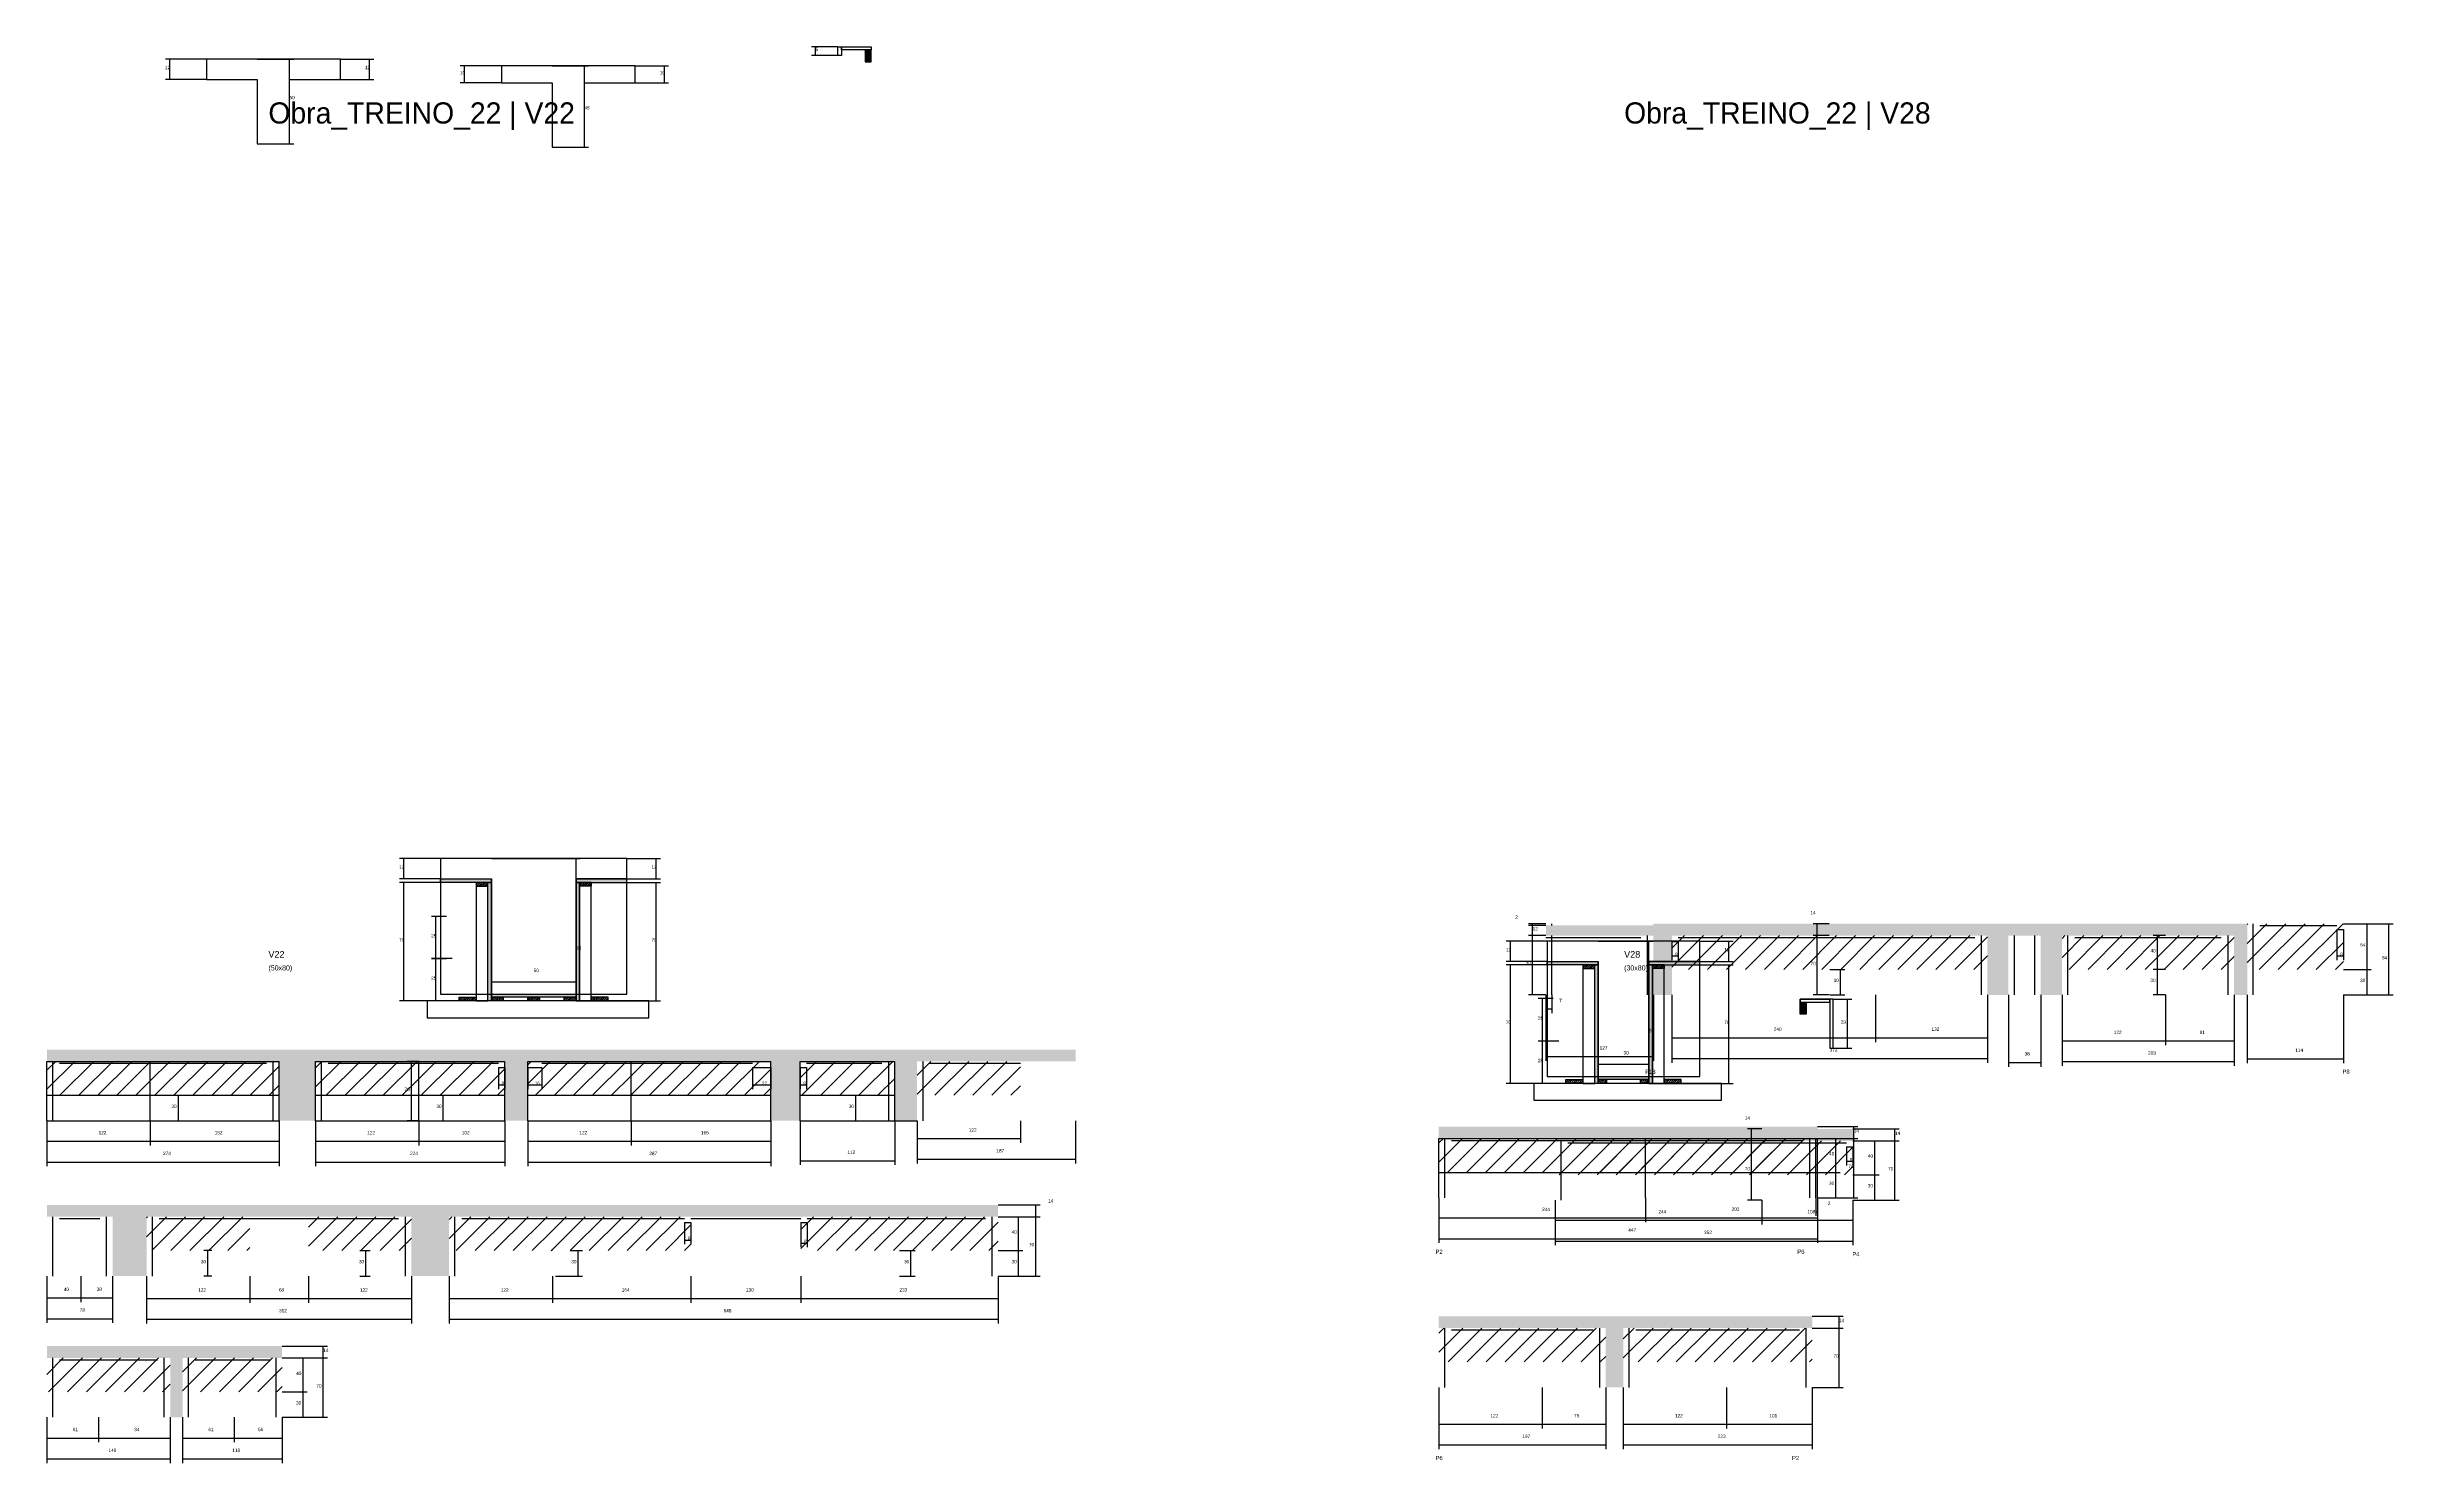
# Model space of a CAD drawing. Header units: metres. Extents: x -65046 to 21926, y -45195 to 1016.
# Drawn here: x 6139 to 8908, y -35792 to -34120 of the extents above; entities that cross this region are included whole.
import ezdxf

# ---------------------------------------------------------------- set-up
doc = ezdxf.new("R2010")
doc.units = ezdxf.units.M
for name, color, linetype in [('CONCRETO', 251, 'Continuous'), ('COTA', 241, 'Continuous'), ('Hachura', 253, 'Continuous'), ('LABEL_ID', 3, 'Continuous'), ('Madeira', 126, 'Continuous'), ('NOMENCLATURA', 7, 'Continuous'), ('Painéis', 200, 'Continuous'), ('SARR_2.2x7', 40, 'Continuous'), ('Texto Seção', 7, 'Continuous')]:
    doc.layers.add(name, color=color, linetype=linetype)

msp = doc.modelspace()

# ---------------------------------------------------------------- hatches: boundary and pattern name
at = {"layer": 'COTA'}
h = msp.add_hatch(dxfattribs=at)
h.set_pattern_fill('AR-CONC', scale=0.03)
h.paths.add_polyline_path([(8453.6, -35168.8), (8491.6, -35168.8), (8491.6, -35238.8), (8516.8, -35238.8), (8516.8, -35168.8), (8719.8, -35168.8), (8719.8, -35238.8), (8735.3, -35238.8), (8735.3, -35154.8), (8034.6, -35154.8), (8034.6, -35156.8), (7907.6, -35156.8), (7907.6, -35168.8), (8034.6, -35168.8), (8034.6, -35238.8), (8056.3, -35238.8), (8056.3, -35168.8), (8428.8, -35168.8), (8428.8, -35238.8), (8453.6, -35238.8)])
h = msp.add_hatch(dxfattribs=at)
h.set_pattern_fill('AR-CONC', scale=0.03)
h.paths.add_polyline_path([(6412.6, -35387.4), (6455.5, -35387.4), (6455.5, -35317.4), (6679, -35317.4), (6679, -35387.4), (6706, -35387.4), (6706, -35317.4), (6993, -35317.4), (6993, -35387.4), (7027.6, -35387.4), (7027.6, -35317.4), (7139.1, -35317.4), (7139.1, -35387.4), (7165.6, -35387.4), (7165.6, -35317.4), (7352.6, -35317.4), (7352.6, -35303.4), (6138.6, -35303.4), (6138.6, -35317.4), (6412.6, -35317.4)])
h = msp.add_hatch(dxfattribs=at)
h.set_pattern_fill('AR-CONC', scale=0.03)
h.paths.add_polyline_path([(8228.3, -35408.4), (8228.3, -35394.4), (7781.3, -35394.4), (7781.3, -35408.4)])
h = msp.add_hatch(dxfattribs=at)
h.set_pattern_fill('AR-CONC', scale=0.03)
h.paths.add_polyline_path([(7918.6, -35397.2), (7918.6, -35411.2), (8270.1, -35411.2), (8270.1, -35397.2)])
h = msp.add_hatch(dxfattribs=at)
h.set_pattern_fill('AR-CONC', scale=0.03)
h.paths.add_polyline_path([(6256.2, -35500.8), (6568.7, -35500.8), (6568.7, -35570.8), (6613.2, -35570.8), (6613.2, -35500.8), (7028.2, -35500.8), (7261.2, -35500.8), (7261.2, -35486.8), (6138.6, -35486.8), (6138.6, -35500.8), (6216.1, -35500.8), (6216.1, -35570.8), (6256.2, -35570.8)])
h = msp.add_hatch(dxfattribs=at)
h.set_pattern_fill('AR-CONC', scale=0.03)
h.paths.add_polyline_path([(7978.4, -35702.3), (7999, -35702.3), (7999, -35632.3), (8222, -35632.3), (8222, -35618.3), (7781.3, -35618.3), (7781.3, -35632.3), (7978.4, -35632.3)])
h = msp.add_hatch(dxfattribs=at)
h.set_pattern_fill('AR-CONC', scale=0.03)
h.paths.add_polyline_path([(6298.7, -35667.6), (6416.2, -35667.6), (6416.2, -35653.6), (6138.6, -35653.6), (6138.6, -35667.6), (6284.1, -35667.6), (6284.1, -35737.6), (6298.7, -35737.6)])
at = {"layer": 'Hachura'}
h = msp.add_hatch(color=8, dxfattribs=at)
h.dxf.hatch_style = 1
h.paths.add_polyline_path([(6603.1, -35106), (6603.1, -35102), (6603.1, -35102), (6663.1, -35102), (6663.1, -35102), (6663.1, -35106), (6663.1, -35106), (6603.1, -35106)])
h = msp.add_hatch(dxfattribs=at)
h.set_pattern_fill('ANSI31', scale=0.5)
h.paths.add_polyline_path([(6645.1, -35106), (6645.1, -35110.4), (6645.1, -35110.4), (6659.1, -35110.4), (6659.1, -35110.4), (6659.1, -35106), (6659.1, -35106), (6645.1, -35106)])
h = msp.add_hatch(color=8, dxfattribs=at)
h.dxf.hatch_style = 1
h.paths.add_polyline_path([(6659.1, -35106), (6663.1, -35106), (6663.1, -35106), (6663.1, -35246), (6663.1, -35246), (6659.1, -35246), (6659.1, -35246), (6659.1, -35106)])
h = msp.add_hatch(color=8, dxfattribs=at)
h.dxf.hatch_style = 1
h.paths.add_polyline_path([(6823.1, -35106), (6823.1, -35102), (6823.1, -35102), (6763.1, -35102), (6763.1, -35102), (6763.1, -35106), (6763.1, -35106), (6823.1, -35106)])
h = msp.add_hatch(color=8, dxfattribs=at)
h.dxf.hatch_style = 1
h.paths.add_polyline_path([(6767.1, -35106), (6763.1, -35106), (6763.1, -35106), (6763.1, -35246), (6763.1, -35246), (6767.1, -35246), (6767.1, -35246), (6767.1, -35106)])
h = msp.add_hatch(dxfattribs=at)
h.set_pattern_fill('ANSI31', scale=0.5)
h.paths.add_polyline_path([(6781.1, -35106), (6781.1, -35110.4), (6781.1, -35110.4), (6767.1, -35110.4), (6767.1, -35110.4), (6767.1, -35106), (6767.1, -35106), (6781.1, -35106)])
h = msp.add_hatch(dxfattribs=at)
h.set_pattern_fill('ANSI31', scale=5)
h.paths.add_polyline_path([(8848.8, -35208.8), (8848.8, -35154.8), (8735.3, -35154.8), (8735.3, -35208.8)])
h = msp.add_hatch(dxfattribs=at)
h.set_pattern_fill('ANSI31', scale=5)
h.paths.add_polyline_path([(8296.8, -35208.8), (8296.8, -35168.8), (8056.3, -35168.8), (8056.3, -35208.8)])
h = msp.add_hatch(dxfattribs=at)
h.set_pattern_fill('ANSI31', scale=5)
h.paths.add_polyline_path([(8428.8, -35208.8), (8428.8, -35168.8), (8296.8, -35168.8), (8296.8, -35208.8)])
h = msp.add_hatch(dxfattribs=at)
h.set_pattern_fill('ANSI31', scale=5)
h.paths.add_polyline_path([(8516.8, -35168.8), (8516.8, -35208.8), (8638.8, -35208.8), (8638.8, -35168.8)])
h = msp.add_hatch(dxfattribs=at)
h.set_pattern_fill('ANSI31', scale=5)
h.paths.add_polyline_path([(8719.8, -35208.8), (8719.8, -35168.8), (8638.8, -35168.8), (8638.8, -35208.8)])
h = msp.add_hatch(color=8, dxfattribs=at)
h.dxf.hatch_style = 1
h.paths.add_polyline_path([(7909.3, -35203.3), (7909.3, -35199.3), (7909.3, -35199.3), (7969.3, -35199.3), (7969.3, -35199.3), (7969.3, -35203.3), (7969.3, -35203.3), (7909.3, -35203.3)])
h = msp.add_hatch(dxfattribs=at)
h.set_pattern_fill('ANSI31', scale=0.5)
h.paths.add_polyline_path([(7951.3, -35203.3), (7951.3, -35207.7), (7951.3, -35207.7), (7965.3, -35207.7), (7965.3, -35207.7), (7965.3, -35203.3), (7965.3, -35203.3), (7951.3, -35203.3)])
h = msp.add_hatch(color=8, dxfattribs=at)
h.dxf.hatch_style = 1
h.paths.add_polyline_path([(7965.3, -35203.3), (7969.3, -35203.3), (7969.3, -35203.3), (7969.3, -35343.3), (7969.3, -35343.3), (7965.3, -35343.3), (7965.3, -35343.3), (7965.3, -35203.3)])
h = msp.add_hatch(color=8, dxfattribs=at)
h.dxf.hatch_style = 1
h.paths.add_polyline_path([(8089.3, -35203.3), (8089.3, -35199.3), (8089.3, -35199.3), (8029.3, -35199.3), (8029.3, -35199.3), (8029.3, -35203.3), (8029.3, -35203.3), (8089.3, -35203.3)])
h = msp.add_hatch(color=8, dxfattribs=at)
h.dxf.hatch_style = 1
h.paths.add_polyline_path([(8033.3, -35203.3), (8029.3, -35203.3), (8029.3, -35203.3), (8029.3, -35343.3), (8029.3, -35343.3), (8033.3, -35343.3), (8033.3, -35343.3), (8033.3, -35203.3)])
h = msp.add_hatch(dxfattribs=at)
h.set_pattern_fill('ANSI31', scale=0.5)
h.paths.add_polyline_path([(8047.3, -35203.3), (8047.3, -35207.7), (8047.3, -35207.7), (8033.3, -35207.7), (8033.3, -35207.7), (8033.3, -35203.3), (8033.3, -35203.3), (8047.3, -35203.3)])
h = msp.add_hatch(dxfattribs=at)
h.set_pattern_fill('ANSI31', scale=0.5)
h.paths.add_polyline_path([(6625.1, -35246), (6625.1, -35241.6), (6625.1, -35241.6), (6645.1, -35241.6), (6645.1, -35241.6), (6645.1, -35246), (6645.1, -35246), (6625.1, -35246)])
h = msp.add_hatch(color=8, dxfattribs=at)
h.dxf.hatch_style = 1
h.paths.add_polyline_path([(6663.1, -35241.6), (6663.1, -35238), (6663.1, -35238), (6763.1, -35238), (6763.1, -35238), (6763.1, -35241.6), (6763.1, -35241.6), (6663.1, -35241.6)])
h = msp.add_hatch(dxfattribs=at)
h.set_pattern_fill('ANSI31', scale=0.5)
h.paths.add_polyline_path([(6663.1, -35246), (6663.1, -35241.6), (6663.1, -35241.6), (6677.1, -35241.6), (6677.1, -35241.6), (6677.1, -35246), (6677.1, -35246), (6663.1, -35246)])
h = msp.add_hatch(dxfattribs=at)
h.set_pattern_fill('ANSI31', scale=0.5)
h.paths.add_polyline_path([(6706.1, -35246), (6706.1, -35241.6), (6706.1, -35241.6), (6720.1, -35241.6), (6720.1, -35241.6), (6720.1, -35246), (6720.1, -35246), (6706.1, -35246)])
h = msp.add_hatch(dxfattribs=at)
h.set_pattern_fill('ANSI31', scale=0.5)
h.paths.add_polyline_path([(6749.1, -35246), (6749.1, -35241.6), (6749.1, -35241.6), (6763.1, -35241.6), (6763.1, -35241.6), (6763.1, -35246), (6763.1, -35246), (6749.1, -35246)])
h = msp.add_hatch(dxfattribs=at)
h.set_pattern_fill('ANSI31', scale=0.5)
h.paths.add_polyline_path([(6801.1, -35246), (6801.1, -35241.6), (6801.1, -35241.6), (6781.1, -35241.6), (6781.1, -35241.6), (6781.1, -35246), (6781.1, -35246), (6801.1, -35246)])
h = msp.add_hatch(dxfattribs=at)
h.set_pattern_fill('ANSI31', scale=5)
h.paths.add_polyline_path([(6138.6, -35317.4), (6138.6, -35357.4), (6260.6, -35357.4), (6260.6, -35317.4)])
h = msp.add_hatch(dxfattribs=at)
h.set_pattern_fill('ANSI31', scale=5)
h.paths.add_polyline_path([(6260.6, -35317.4), (6260.6, -35357.4), (6412.6, -35357.4), (6412.6, -35317.4)])
h = msp.add_hatch(dxfattribs=at)
h.set_pattern_fill('ANSI31', scale=5)
h.paths.add_polyline_path([(6577.5, -35357.4), (6577.5, -35317.4), (6455.5, -35317.4), (6455.5, -35357.4)])
h = msp.add_hatch(dxfattribs=at)
h.set_pattern_fill('ANSI31', scale=5)
h.paths.add_polyline_path([(6679, -35357.4), (6679, -35317.4), (6577.5, -35317.4), (6577.5, -35357.4)])
h = msp.add_hatch(dxfattribs=at)
h.set_pattern_fill('ANSI31', scale=5)
h.paths.add_polyline_path([(6828, -35317.4), (6706, -35317.4), (6706, -35357.4), (6828, -35357.4)])
h = msp.add_hatch(dxfattribs=at)
h.set_pattern_fill('ANSI31', scale=5)
h.paths.add_polyline_path([(6828, -35317.4), (6828, -35357.4), (6993, -35357.4), (6993, -35317.4)])
h = msp.add_hatch(dxfattribs=at)
h.set_pattern_fill('ANSI31', scale=5)
h.paths.add_polyline_path([(7027.6, -35317.4), (7027.6, -35357.4), (7139.1, -35357.4), (7139.1, -35317.4)])
h = msp.add_hatch(dxfattribs=at)
h.set_pattern_fill('ANSI31', scale=5)
h.paths.add_polyline_path([(7287.6, -35357.4), (7287.6, -35317.4), (7165.6, -35317.4), (7165.6, -35357.4)])
h = msp.add_hatch(dxfattribs=at)
h.set_pattern_fill('ANSI31', scale=0.5)
h.paths.add_polyline_path([(7931.3, -35343.3), (7931.3, -35338.9), (7931.3, -35338.9), (7951.3, -35338.9), (7951.3, -35338.9), (7951.3, -35343.3), (7951.3, -35343.3), (7931.3, -35343.3)])
h = msp.add_hatch(color=8, dxfattribs=at)
h.dxf.hatch_style = 1
h.paths.add_polyline_path([(7969.3, -35338.9), (7969.3, -35335.3), (7969.3, -35335.3), (8029.3, -35335.3), (8029.3, -35335.3), (8029.3, -35338.9), (8029.3, -35338.9), (7969.3, -35338.9)])
h = msp.add_hatch(dxfattribs=at)
h.set_pattern_fill('ANSI31', scale=0.5)
h.paths.add_polyline_path([(7969.3, -35343.3), (7969.3, -35338.9), (7969.3, -35338.9), (7979.3, -35338.9), (7979.3, -35338.9), (7979.3, -35343.3), (7979.3, -35343.3), (7969.3, -35343.3)])
h = msp.add_hatch(dxfattribs=at)
h.set_pattern_fill('ANSI31', scale=0.5)
h.paths.add_polyline_path([(8019.3, -35343.3), (8019.3, -35338.9), (8019.3, -35338.9), (8029.3, -35338.9), (8029.3, -35338.9), (8029.3, -35343.3), (8029.3, -35343.3), (8019.3, -35343.3)])
h = msp.add_hatch(dxfattribs=at)
h.set_pattern_fill('ANSI31', scale=0.5)
h.paths.add_polyline_path([(8067.3, -35343.3), (8067.3, -35338.9), (8067.3, -35338.9), (8047.3, -35338.9), (8047.3, -35338.9), (8047.3, -35343.3), (8047.3, -35343.3), (8067.3, -35343.3)])
h = msp.add_hatch(dxfattribs=at)
h.set_pattern_fill('ANSI31', scale=5)
h.paths.add_polyline_path([(8025.3, -35408.4), (7781.3, -35408.4), (7781.3, -35448.4), (8025.3, -35448.4)])
h = msp.add_hatch(dxfattribs=at)
h.set_pattern_fill('ANSI31', scale=5)
h.paths.add_polyline_path([(7918.6, -35411.2), (7918.6, -35451.2), (8162.6, -35451.2), (8162.6, -35411.2)])
h = msp.add_hatch(dxfattribs=at)
h.set_pattern_fill('ANSI31', scale=5)
h.paths.add_polyline_path([(8226.3, -35448.4), (8226.3, -35408.4), (8025.3, -35408.4), (8025.3, -35448.4)])
h = msp.add_hatch(dxfattribs=at)
h.set_pattern_fill('ANSI31', scale=5)
h.paths.add_polyline_path([(8270.1, -35451.2), (8270.1, -35411.2), (8162.6, -35411.2), (8162.6, -35451.2)])
h = msp.add_hatch(dxfattribs=at)
h.set_pattern_fill('ANSI31', scale=5)
h.paths.add_polyline_path([(6378.2, -35540.8), (6378.2, -35500.8), (6256.2, -35500.8), (6256.2, -35540.8)])
h = msp.add_hatch(dxfattribs=at)
h.set_pattern_fill('ANSI31', scale=5)
h.paths.add_polyline_path([(6447.2, -35500.8), (6447.2, -35540.8), (6568.7, -35540.8), (6568.7, -35500.8)])
h = msp.add_hatch(dxfattribs=at)
h.set_pattern_fill('ANSI31', scale=5)
h.paths.add_polyline_path([(6735.2, -35540.8), (6735.2, -35500.8), (6613.2, -35500.8), (6613.2, -35540.8)])
h = msp.add_hatch(dxfattribs=at)
h.set_pattern_fill('ANSI31', scale=5)
h.paths.add_polyline_path([(6735.2, -35500.8), (6735.2, -35540.8), (6898.7, -35540.8), (6898.7, -35500.8)])
h = msp.add_hatch(dxfattribs=at)
h.set_pattern_fill('ANSI31', scale=5)
h.paths.add_polyline_path([(7028.2, -35500.8), (7028.2, -35540.8), (7261.2, -35540.8), (7261.2, -35500.8)])
h = msp.add_hatch(dxfattribs=at)
h.set_pattern_fill('ANSI31', scale=5)
h.paths.add_polyline_path([(7781.3, -35672.3), (7903.3, -35672.3), (7903.3, -35632.3), (7781.3, -35632.3)])
h = msp.add_hatch(dxfattribs=at)
h.set_pattern_fill('ANSI31', scale=5)
h.paths.add_polyline_path([(7903.3, -35632.3), (7903.3, -35672.3), (7978.4, -35672.3), (7978.4, -35632.3)])
h = msp.add_hatch(dxfattribs=at)
h.set_pattern_fill('ANSI31', scale=5)
h.paths.add_polyline_path([(7999, -35672.3), (8121, -35672.3), (8121, -35632.3), (7999, -35632.3)])
h = msp.add_hatch(dxfattribs=at)
h.set_pattern_fill('ANSI31', scale=5)
h.paths.add_polyline_path([(8222, -35672.3), (8222, -35632.3), (8121, -35632.3), (8121, -35672.3)])
h = msp.add_hatch(dxfattribs=at)
h.set_pattern_fill('ANSI31', scale=5)
h.paths.add_polyline_path([(6199.6, -35707.6), (6199.6, -35667.6), (6138.6, -35667.6), (6138.6, -35707.6)])
h = msp.add_hatch(dxfattribs=at)
h.set_pattern_fill('ANSI31', scale=5)
h.paths.add_polyline_path([(6284.1, -35707.6), (6284.1, -35667.6), (6199.6, -35667.6), (6199.6, -35707.6)])
h = msp.add_hatch(dxfattribs=at)
h.set_pattern_fill('ANSI31', scale=5)
h.paths.add_polyline_path([(6359.7, -35707.6), (6359.7, -35667.6), (6298.7, -35667.6), (6298.7, -35707.6)])
h = msp.add_hatch(dxfattribs=at)
h.set_pattern_fill('ANSI31', scale=5)
h.paths.add_polyline_path([(6416.2, -35707.6), (6416.2, -35667.6), (6359.7, -35667.6), (6359.7, -35707.6)])
at = {"layer": 'Madeira'}
h = msp.add_hatch(dxfattribs=at)
h.set_pattern_fill('ANSI31', scale=0.2)
h.paths.add_polyline_path([(7111.2, -34123.1), (7104.2, -34123.1), (7104.2, -34137.1), (7111.2, -34137.1)])
h = msp.add_hatch(dxfattribs=at)
h.set_pattern_fill('ANSI31', scale=0.2)
h.paths.add_polyline_path([(8207.7, -35261.5), (8214.7, -35261.5), (8214.7, -35247.5), (8207.7, -35247.5)])

# ---------------------------------------------------------------- linework, layer by layer
at = {"layer": 'CONCRETO'}
for points in [[(6484.9, -34157.8), (6484.9, -34133.8), (6326.9, -34133.8), (6326.9, -34157.8), (6386.9, -34157.8), (6386.9, -34233.8), (6424.9, -34233.8), (6424.9, -34167.8), (6424.9, -34157.8)], [(6832.9, -34161.8), (6832.9, -34141.8), (6674.9, -34141.8), (6674.9, -34161.8), (6734.9, -34161.8), (6734.9, -34237.8), (6772.9, -34237.8), (6772.9, -34171.8), (6772.9, -34161.8)], [(6823.1, -35102), (6823.1, -35078), (6603.1, -35078), (6603.1, -35102), (6663.1, -35102), (6663.1, -35238), (6763.1, -35238), (6763.1, -35112), (6763.1, -35102)], [(6603.1, -35238), (6823.1, -35238), (6823.1, -35078), (6603.1, -35078)], [(8089.3, -35199.3), (8089.3, -35175.3), (7909.3, -35175.3), (7909.3, -35199.3), (7969.3, -35199.3), (7969.3, -35335.3), (8029.3, -35335.3), (8029.3, -35209.3), (8029.3, -35199.3)], [(7909.3, -35335.3), (8089.3, -35335.3), (8089.3, -35175.3), (7909.3, -35175.3)]]:
    msp.add_lwpolyline(points, close=True, dxfattribs=at)
at = {"layer": 'COTA'}
for p, q in [((6326.9, -34133.8), (6278.6, -34133.8)), ((6283.6, -34157.8), (6283.6, -34133.8)), ((6386.9, -34133.8), (6429.9, -34133.8)), ((6424.9, -34233.8), (6424.9, -34133.8)), ((6484.9, -34133.8), (6524.4, -34133.8)), ((6519.4, -34157.8), (6519.4, -34133.8)), ((7072.2, -34119.5), (7040.8, -34119.5)), ((7072.2, -34129.5), (7040.8, -34129.5)), ((7045.8, -34129.5), (7045.8, -34119.5)), ((6326.9, -34157.8), (6278.6, -34157.8)), ((6484.9, -34157.8), (6524.4, -34157.8)), ((6674.9, -34141.8), (6626.5, -34141.8)), ((6674.9, -34161.8), (6626.5, -34161.8)), ((6631.5, -34161.8), (6631.5, -34141.8)), ((6734.9, -34141.8), (6777.9, -34141.8)), ((6772.9, -34237.8), (6772.9, -34141.8)), ((6832.9, -34141.8), (6872.3, -34141.8)), ((6832.9, -34161.8), (6872.3, -34161.8)), ((6867.3, -34161.8), (6867.3, -34141.8)), ((6386.9, -34233.8), (6429.9, -34233.8)), ((6734.9, -34237.8), (6777.9, -34237.8)), ((6603.1, -35078), (6554.8, -35078)), ((6559.8, -35102), (6559.8, -35078)), ((6663.1, -35078), (6768.1, -35078)), ((6763.1, -35238), (6763.1, -35078)), ((6823.1, -35078), (6862.6, -35078)), ((6857.6, -35102), (6857.6, -35078)), ((6603.1, -35102), (6554.8, -35102)), ((6603.1, -35106), (6554.8, -35106)), ((6559.8, -35246), (6559.8, -35106)), ((6781.1, -35106), (6862.6, -35106)), ((6823.1, -35102), (6862.6, -35102)), ((6857.6, -35246), (6857.6, -35106)), ((6610.1, -35146.1), (6592.6, -35146.1)), ((6597.6, -35196), (6597.6, -35146.1)), ((7907.6, -35154.8), (7887, -35154.8)), ((7907.6, -35156.8), (7887, -35156.8)), ((7907.6, -35156.8), (7887, -35156.8)), ((7892, -35156.8), (7892, -35154.8)), ((7892, -35168.8), (7892, -35156.8)), ((8241.8, -35154.8), (8223, -35154.8)), ((8228, -35168.8), (8228, -35154.8)), ((8841.3, -35161.8), (8841.3, -35197.9)), ((8848.8, -35154.8), (8907.5, -35154.8)), ((8848.8, -35154.8), (8881.8, -35154.8)), ((8848.8, -35161.8), (8848.8, -35197.9)), ((8876.8, -35208.8), (8876.8, -35154.8)), ((8902.5, -35238.8), (8902.5, -35154.8)), ((7909.3, -35175.3), (7860.9, -35175.3)), ((7865.9, -35199.3), (7865.9, -35175.3)), ((7907.6, -35168.8), (7887, -35168.8)), ((7907.6, -35168.8), (7887, -35168.8)), ((7892, -35238.8), (7892, -35168.8)), ((7969.3, -35175.3), (8034.3, -35175.3)), ((8029.3, -35335.3), (8029.3, -35175.3)), ((8056.3, -35175.8), (8056.3, -35197.9)), ((8063.8, -35175.8), (8063.8, -35197.9)), ((8089.3, -35175.3), (8128.7, -35175.3)), ((8123.7, -35199.3), (8123.7, -35175.3)), ((8241.8, -35168.8), (8223, -35168.8)), ((8241.8, -35168.8), (8223, -35168.8)), ((8228, -35238.8), (8228, -35168.8)), ((8638.8, -35168.8), (8624.3, -35168.8)), ((8629.3, -35208.8), (8629.3, -35168.8)), ((6617, -35196), (6592.6, -35196)), ((6610.1, -35196.1), (6592.6, -35196.1)), ((6597.6, -35246), (6597.6, -35196.1)), ((6663.1, -35238), (6663.1, -35218.5)), ((6763.1, -35238), (6763.1, -35218.5)), ((7909.3, -35199.3), (7860.9, -35199.3)), ((7909.3, -35203.3), (7860.9, -35203.3)), ((7865.9, -35343.3), (7865.9, -35203.3)), ((8047.3, -35203.3), (8128.7, -35203.3)), ((8056.3, -35192.9), (8063.8, -35192.9)), ((8089.3, -35199.3), (8128.7, -35199.3)), ((8123.7, -35343.3), (8123.7, -35203.3)), ((8242.6, -35208.8), (8260.3, -35208.8)), ((8255.3, -35238.8), (8255.3, -35208.8)), ((8638.8, -35208.8), (8624.3, -35208.8)), ((8638.8, -35208.8), (8624.3, -35208.8)), ((8629.3, -35238.8), (8629.3, -35208.8)), ((8841.3, -35192.9), (8848.8, -35192.9)), ((8848.8, -35208.8), (8881.8, -35208.8)), ((8848.8, -35208.8), (8881.8, -35208.8)), ((8876.8, -35238.8), (8876.8, -35208.8)), ((6625.1, -35246), (6554.8, -35246)), ((6617, -35246), (6592.6, -35246)), ((6663.1, -35223.5), (6763.1, -35223.5)), ((6663.1, -35238), (6768.1, -35238)), ((6801.1, -35246), (6862.6, -35246)), ((7907.6, -35238.8), (7887, -35238.8)), ((7916.3, -35243.3), (7898.7, -35243.3)), ((7903.7, -35293.3), (7903.7, -35243.3)), ((7907.6, -35238.8), (7907.6, -35316.6)), ((7907.6, -35238.8), (7907.6, -35260.5)), ((7914.6, -35238.8), (7914.6, -35260.5)), ((8034.6, -35238.8), (8034.6, -35316.6)), ((8056.3, -35238.8), (8056.3, -35294.5)), ((8056.3, -35238.8), (8056.3, -35319.1)), ((8241.8, -35238.8), (8223, -35238.8)), ((8242.6, -35238.8), (8260.3, -35238.8)), ((8246.6, -35243.9), (8268.7, -35243.9)), ((8263.7, -35301.9), (8263.7, -35243.9)), ((8296.8, -35238.8), (8296.8, -35294.5)), ((8296.8, -35238.8), (8296.8, -35294.5)), ((8428.8, -35238.8), (8428.8, -35294.5)), ((8428.8, -35238.8), (8428.8, -35319.1)), ((8453.6, -35238.8), (8453.6, -35323.7)), ((8491.6, -35238.8), (8491.6, -35323.7)), ((8516.8, -35238.8), (8516.8, -35298.1)), ((8516.8, -35238.8), (8516.8, -35322.7)), ((8638.8, -35238.8), (8624.3, -35238.8)), ((8638.8, -35238.8), (8638.8, -35298.1)), ((8638.8, -35238.8), (8638.8, -35298.1)), ((8719.8, -35238.8), (8719.8, -35298.1)), ((8719.8, -35238.8), (8719.8, -35322.7)), ((8735.3, -35238.8), (8735.3, -35319.5)), ((8848.8, -35238.8), (8848.8, -35319.5)), ((8848.8, -35238.8), (8907.5, -35238.8)), ((8848.8, -35238.8), (8881.8, -35238.8)), ((7907.6, -35255.5), (7914.6, -35255.5)), ((7916.3, -35293.3), (7898.7, -35293.3)), ((7923.1, -35293.3), (7898.7, -35293.3)), ((7903.7, -35343.3), (7903.7, -35293.3)), ((8056.3, -35289.5), (8296.8, -35289.5)), ((8246.6, -35301.9), (8268.7, -35301.9)), ((8296.8, -35289.5), (8428.8, -35289.5)), ((8516.8, -35293.1), (8638.8, -35293.1)), ((8638.8, -35293.1), (8719.8, -35293.1)), ((6577.5, -35317.4), (6563.8, -35317.4)), ((6568.8, -35387.4), (6568.8, -35317.4)), ((6671.5, -35324.4), (6671.5, -35350.2)), ((6679, -35324.4), (6679, -35350.2)), ((6706, -35324.4), (6706, -35350.2)), ((6722.5, -35324.4), (6722.5, -35350.2)), ((6971.5, -35324.4), (6971.5, -35350.2)), ((6993, -35324.4), (6993, -35350.2)), ((7027.6, -35324.4), (7027.6, -35350.2)), ((7035.1, -35324.4), (7035.1, -35350.2)), ((7907.6, -35311.6), (8034.6, -35311.6)), ((7969.3, -35335.3), (7969.3, -35315.8)), ((7969.3, -35320.8), (8029.3, -35320.8)), ((8029.3, -35335.3), (8029.3, -35315.8)), ((8056.3, -35314.1), (8428.8, -35314.1)), ((8453.6, -35318.7), (8491.6, -35318.7)), ((8516.8, -35317.7), (8719.8, -35317.7)), ((8735.3, -35314.5), (8848.8, -35314.5)), ((6275.6, -35357.4), (6298.7, -35357.4)), ((6293.7, -35387.4), (6293.7, -35357.4)), ((6581, -35357.4), (6611.4, -35357.4)), ((6606.4, -35387.4), (6606.4, -35357.4)), ((6671.5, -35345.2), (6679, -35345.2)), ((6706, -35345.2), (6722.5, -35345.2)), ((6971.5, -35345.2), (6993, -35345.2)), ((7027.6, -35345.2), (7035.1, -35345.2)), ((7083.4, -35357.4), (7098.1, -35357.4)), ((7093.1, -35387.4), (7093.1, -35357.4)), ((7931.3, -35343.3), (7860.9, -35343.3)), ((7923.1, -35343.3), (7898.7, -35343.3)), ((7969.3, -35335.3), (8034.3, -35335.3)), ((8067.3, -35343.3), (8128.7, -35343.3)), ((6138.6, -35387.4), (6138.6, -35416.6)), ((6138.6, -35387.4), (6138.6, -35441.2)), ((6138.6, -35411.6), (6260.6, -35411.6)), ((6260.6, -35387.4), (6260.6, -35416.6)), ((6260.6, -35387.4), (6260.6, -35416.6)), ((6260.6, -35411.6), (6412.6, -35411.6)), ((6264.1, -35387.4), (6298.7, -35387.4)), ((6412.6, -35387.4), (6412.6, -35416.6)), ((6412.6, -35387.4), (6412.6, -35441.2)), ((6455.5, -35387.4), (6455.5, -35416.6)), ((6455.5, -35387.4), (6455.5, -35441.2)), ((6455.5, -35411.6), (6577.5, -35411.6)), ((6577.5, -35387.4), (6563.8, -35387.4)), ((6577.5, -35387.4), (6577.5, -35416.6)), ((6577.5, -35387.4), (6577.5, -35416.6)), ((6577.5, -35411.6), (6679, -35411.6)), ((6581, -35387.4), (6611.4, -35387.4)), ((6679, -35387.4), (6679, -35416.6)), ((6679, -35387.4), (6679, -35441.2)), ((6706, -35387.4), (6706, -35416.6)), ((6706, -35387.4), (6706, -35441.2)), ((6706, -35411.6), (6828, -35411.6)), ((6828, -35387.4), (6828, -35416.6)), ((6828, -35387.4), (6828, -35416.6)), ((6828, -35411.6), (6993, -35411.6)), ((6993, -35387.4), (6993, -35416.6)), ((6993, -35387.4), (6993, -35441.2)), ((7027.6, -35387.4), (7027.6, -35439.7)), ((7083.4, -35387.4), (7098.1, -35387.4)), ((7139.1, -35387.4), (7139.1, -35439.7)), ((7165.6, -35387.4), (7165.6, -35413.4)), ((7165.6, -35387.4), (7165.6, -35438)), ((7165.6, -35408.4), (7287.6, -35408.4)), ((7287.6, -35387.4), (7287.6, -35413.4)), ((7352.6, -35387.4), (7352.6, -35438)), ((8162.6, -35397.2), (8145.5, -35397.2)), ((8162.6, -35411.2), (8145.5, -35411.2)), ((8162.6, -35411.2), (8145.5, -35411.2)), ((8150.5, -35411.2), (8150.5, -35397.2)), ((8150.5, -35481.2), (8150.5, -35411.2)), ((8228.3, -35394.4), (8275.9, -35394.4)), ((8228.3, -35408.4), (8275.9, -35408.4)), ((8228.3, -35408.4), (8275.9, -35408.4)), ((8228.3, -35408.4), (8255, -35408.4)), ((8250, -35448.4), (8250, -35408.4)), ((8270.1, -35397.2), (8324.6, -35397.2)), ((8270.1, -35411.2), (8324.6, -35411.2)), ((8270.1, -35411.2), (8324.6, -35411.2)), ((8270.1, -35411.2), (8300.8, -35411.2)), ((8270.9, -35408.4), (8270.9, -35394.4)), ((8270.9, -35478.4), (8270.9, -35408.4)), ((8295.8, -35451.2), (8295.8, -35411.2)), ((8319.6, -35411.2), (8319.6, -35397.2)), ((8319.6, -35481.2), (8319.6, -35411.2)), ((6138.6, -35436.2), (6412.6, -35436.2)), ((6455.5, -35436.2), (6679, -35436.2)), ((6706, -35436.2), (6993, -35436.2)), ((7027.6, -35434.7), (7139.1, -35434.7)), ((7165.6, -35433), (7352.6, -35433)), ((8262.6, -35418.2), (8262.6, -35440.3)), ((8262.6, -35435.3), (8270.1, -35435.3)), ((8270.1, -35418.2), (8270.1, -35440.3)), ((8228.3, -35448.4), (8255, -35448.4)), ((8228.3, -35448.4), (8255, -35448.4)), ((8250, -35478.4), (8250, -35448.4)), ((8270.1, -35451.2), (8300.8, -35451.2)), ((8270.1, -35451.2), (8300.8, -35451.2)), ((8295.8, -35481.2), (8295.8, -35451.2)), ((7261.2, -35486.8), (7310.7, -35486.8)), ((7305.7, -35500.8), (7305.7, -35486.8)), ((7781.3, -35478.4), (7781.3, -35507.1)), ((7781.3, -35478.4), (7781.3, -35531.7)), ((7918.6, -35481.2), (7918.6, -35510)), ((7918.6, -35481.2), (7918.6, -35534.5)), ((8025.3, -35478.4), (8025.3, -35507.1)), ((8025.3, -35478.4), (8025.3, -35507.1)), ((8162.6, -35481.2), (8145.5, -35481.2)), ((8162.6, -35481.2), (8162.6, -35510)), ((8162.6, -35481.2), (8162.6, -35510)), ((8226.3, -35478.4), (8226.3, -35499.9)), ((8226.3, -35494.9), (8228.3, -35494.9)), ((8228.3, -35478.4), (8228.3, -35507.1)), ((8228.3, -35478.4), (8228.3, -35531.7)), ((8228.3, -35478.4), (8275.9, -35478.4)), ((8228.3, -35478.4), (8228.3, -35499.9)), ((8228.3, -35478.4), (8255, -35478.4)), ((8270.1, -35481.2), (8270.1, -35510)), ((8270.1, -35481.2), (8270.1, -35534.5)), ((8270.1, -35481.2), (8324.6, -35481.2)), ((8270.1, -35481.2), (8300.8, -35481.2)), ((6891.2, -35507.8), (6891.2, -35533.3)), ((6898.7, -35507.8), (6898.7, -35533.3)), ((7028.2, -35507.8), (7028.2, -35536.9)), ((7035.7, -35507.8), (7035.7, -35536.9)), ((7261.2, -35500.8), (7290.3, -35500.8)), ((7261.2, -35500.8), (7310.7, -35500.8)), ((7261.2, -35500.8), (7310.7, -35500.8)), ((7285.3, -35540.8), (7285.3, -35500.8)), ((7305.7, -35570.8), (7305.7, -35500.8)), ((7781.3, -35502.1), (8025.3, -35502.1)), ((7918.6, -35505), (8162.6, -35505)), ((8025.3, -35502.1), (8228.3, -35502.1)), ((8162.6, -35505), (8270.1, -35505)), ((6333.4, -35540.8), (6323.6, -35540.8)), ((6328.6, -35570.8), (6328.6, -35540.8)), ((6508, -35540.8), (6520, -35540.8)), ((6515, -35570.8), (6515, -35540.8)), ((6756, -35540.8), (6770.6, -35540.8)), ((6765.6, -35570.8), (6765.6, -35540.8)), ((6891.2, -35528.3), (6898.7, -35528.3)), ((7028.2, -35531.9), (7035.7, -35531.9)), ((7144.7, -35540.8), (7163.3, -35540.8)), ((7158.3, -35570.8), (7158.3, -35540.8)), ((7261.2, -35540.8), (7290.3, -35540.8)), ((7261.2, -35540.8), (7290.3, -35540.8)), ((7285.3, -35570.8), (7285.3, -35540.8)), ((7781.3, -35526.7), (8228.3, -35526.7)), ((7918.6, -35529.5), (8270.1, -35529.5)), ((6138.6, -35570.8), (6138.6, -35601.6)), ((6138.6, -35570.8), (6138.6, -35626.2)), ((6178.6, -35570.8), (6178.6, -35601.6)), ((6178.6, -35570.8), (6178.6, -35601.6)), ((6216.1, -35570.8), (6216.1, -35601.6)), ((6216.1, -35570.8), (6216.1, -35626.2)), ((6256.2, -35570.8), (6256.2, -35602.3)), ((6256.2, -35570.8), (6256.2, -35626.8)), ((6333.4, -35570.8), (6323.6, -35570.8)), ((6378.2, -35570.8), (6378.2, -35602.3)), ((6378.2, -35570.8), (6378.2, -35602.3)), ((6447.2, -35570.8), (6447.2, -35602.3)), ((6447.2, -35570.8), (6447.2, -35602.3)), ((6508, -35570.8), (6520, -35570.8)), ((6568.7, -35570.8), (6568.7, -35602.3)), ((6568.7, -35570.8), (6568.7, -35626.8)), ((6613.2, -35570.8), (6613.2, -35602.3)), ((6613.2, -35570.8), (6613.2, -35626.8)), ((6735.2, -35570.8), (6735.2, -35602.3)), ((6735.2, -35570.8), (6735.2, -35602.3)), ((6738.7, -35570.8), (6770.6, -35570.8)), ((6898.7, -35570.8), (6898.7, -35602.3)), ((6898.7, -35570.8), (6898.7, -35602.3)), ((7028.2, -35570.8), (7028.2, -35602.3)), ((7028.2, -35570.8), (7028.2, -35602.3)), ((7144.7, -35570.8), (7163.3, -35570.8)), ((7261.2, -35570.8), (7261.2, -35626.8)), ((7261.2, -35570.8), (7261.2, -35602.3)), ((7261.2, -35570.8), (7290.3, -35570.8)), ((7261.2, -35570.8), (7310.7, -35570.8)), ((6138.6, -35596.6), (6178.6, -35596.6)), ((6178.6, -35596.6), (6216.1, -35596.6)), ((6256.2, -35597.3), (6378.2, -35597.3)), ((6378.2, -35597.3), (6447.2, -35597.3)), ((6447.2, -35597.3), (6568.7, -35597.3)), ((6613.2, -35597.3), (6735.2, -35597.3)), ((6735.2, -35597.3), (6898.7, -35597.3)), ((6898.7, -35597.3), (7028.2, -35597.3)), ((7028.2, -35597.3), (7261.2, -35597.3)), ((6138.6, -35621.2), (6216.1, -35621.2)), ((6256.2, -35621.8), (6568.7, -35621.8)), ((6613.2, -35621.8), (7261.2, -35621.8)), ((8222, -35618.3), (8258.6, -35618.3)), ((8222, -35632.3), (8258.6, -35632.3)), ((8222, -35632.3), (8258.6, -35632.3)), ((8253.6, -35632.3), (8253.6, -35618.3)), ((8253.6, -35702.3), (8253.6, -35632.3)), ((6416.2, -35653.6), (6469.8, -35653.6)), ((6464.8, -35667.6), (6464.8, -35653.6)), ((6416.2, -35667.6), (6469.8, -35667.6)), ((6416.2, -35667.6), (6469.8, -35667.6)), ((6416.2, -35667.6), (6445.9, -35667.6)), ((6440.9, -35707.6), (6440.9, -35667.6)), ((6464.8, -35737.6), (6464.8, -35667.6)), ((6416.2, -35707.6), (6445.9, -35707.6)), ((6416.2, -35707.6), (6445.9, -35707.6)), ((6440.9, -35737.6), (6440.9, -35707.6)), ((7781.3, -35702.3), (7781.3, -35750.7)), ((7781.3, -35702.3), (7781.3, -35775.2)), ((7903.3, -35702.3), (7903.3, -35750.7)), ((7903.3, -35702.3), (7903.3, -35750.7)), ((7978.4, -35702.3), (7978.4, -35750.7)), ((7978.4, -35702.3), (7978.4, -35775.2)), ((7999, -35702.3), (7999, -35750.7)), ((7999, -35702.3), (7999, -35775.2)), ((8121, -35702.3), (8121, -35750.7)), ((8121, -35702.3), (8121, -35750.7)), ((8222, -35702.3), (8222, -35750.7)), ((8222, -35702.3), (8222, -35775.2)), ((8222, -35702.3), (8258.6, -35702.3)), ((6138.6, -35737.6), (6138.6, -35767.1)), ((6138.6, -35737.6), (6138.6, -35791.7)), ((6199.6, -35737.6), (6199.6, -35767.1)), ((6199.6, -35737.6), (6199.6, -35767.1)), ((6284.1, -35737.6), (6284.1, -35767.1)), ((6284.1, -35737.6), (6284.1, -35791.7)), ((6298.7, -35737.6), (6298.7, -35767.1)), ((6298.7, -35737.6), (6298.7, -35791.7)), ((6359.7, -35737.6), (6359.7, -35767.1)), ((6359.7, -35737.6), (6359.7, -35767.1)), ((6416.2, -35737.6), (6416.2, -35767.1)), ((6416.2, -35737.6), (6416.2, -35791.7)), ((6416.2, -35737.6), (6469.8, -35737.6)), ((6416.2, -35737.6), (6445.9, -35737.6)), ((7781.3, -35745.7), (7903.3, -35745.7)), ((7903.3, -35745.7), (7978.4, -35745.7)), ((7999, -35745.7), (8121, -35745.7)), ((8121, -35745.7), (8222, -35745.7)), ((6138.6, -35762.1), (6199.6, -35762.1)), ((6199.6, -35762.1), (6284.1, -35762.1)), ((6298.7, -35762.1), (6359.7, -35762.1)), ((6359.7, -35762.1), (6416.2, -35762.1)), ((7781.3, -35770.2), (7978.4, -35770.2)), ((7999, -35770.2), (8222, -35770.2)), ((6138.6, -35786.7), (6284.1, -35786.7)), ((6298.7, -35786.7), (6416.2, -35786.7))]:
    msp.add_line(p, q, dxfattribs=at)
at = {"layer": 'Madeira'}
for points in [[(7111.2, -34123.1), (7104.2, -34123.1), (7104.2, -34137.1), (7111.2, -34137.1)], [(6645.1, -35106), (6645.1, -35110.4), (6659.1, -35110.4), (6659.1, -35106)], [(6645.1, -35246), (6659.1, -35246), (6659.1, -35106), (6645.1, -35106)], [(6781.1, -35106), (6781.1, -35110.4), (6767.1, -35110.4), (6767.1, -35106)], [(6781.1, -35106), (6767.1, -35106), (6767.1, -35246), (6781.1, -35246)], [(7951.3, -35203.3), (7951.3, -35207.7), (7965.3, -35207.7), (7965.3, -35203.3)], [(7951.3, -35343.3), (7965.3, -35343.3), (7965.3, -35203.3), (7951.3, -35203.3)], [(8047.3, -35203.3), (8047.3, -35207.7), (8033.3, -35207.7), (8033.3, -35203.3)], [(8047.3, -35203.3), (8033.3, -35203.3), (8033.3, -35343.3), (8047.3, -35343.3)], [(6587.3, -35266), (6848.9, -35266), (6848.9, -35246), (6587.3, -35246)], [(6625.1, -35246), (6625.1, -35241.6), (6645.1, -35241.6), (6645.1, -35246)], [(6663.1, -35246), (6663.1, -35241.6), (6677.1, -35241.6), (6677.1, -35246)], [(6706.1, -35246), (6706.1, -35241.6), (6720.1, -35241.6), (6720.1, -35246)], [(6749.1, -35246), (6749.1, -35241.6), (6763.1, -35241.6), (6763.1, -35246)], [(6801.1, -35246), (6801.1, -35241.6), (6781.1, -35241.6), (6781.1, -35246)], [(8207.7, -35247.5), (8214.7, -35247.5), (8214.7, -35261.5), (8207.7, -35261.5)], [(7893.4, -35363.3), (8115, -35363.3), (8115, -35343.3), (7893.4, -35343.3)], [(7931.3, -35343.3), (7931.3, -35338.9), (7951.3, -35338.9), (7951.3, -35343.3)], [(7969.3, -35343.3), (7969.3, -35338.9), (7979.3, -35338.9), (7979.3, -35343.3)], [(8019.3, -35343.3), (8019.3, -35338.9), (8029.3, -35338.9), (8029.3, -35343.3)], [(8067.3, -35343.3), (8067.3, -35338.9), (8047.3, -35338.9), (8047.3, -35343.3)]]:
    msp.add_lwpolyline(points, close=True, dxfattribs=at)
at = {"layer": 'Painéis'}
for p, q in [((6603.1, -35102), (6663.1, -35102)), ((6603.1, -35106), (6603.1, -35102)), ((6663.1, -35106), (6663.1, -35102)), ((6663.1, -35246), (6663.1, -35106)), ((6763.1, -35102), (6823.1, -35102)), ((6763.1, -35106), (6763.1, -35102)), ((6763.1, -35246), (6763.1, -35106)), ((6823.1, -35106), (6823.1, -35102)), ((7909.3, -35199.3), (7969.3, -35199.3)), ((7909.3, -35203.3), (7909.3, -35199.3)), ((7969.3, -35203.3), (7969.3, -35199.3)), ((7969.3, -35343.3), (7969.3, -35203.3)), ((8029.3, -35199.3), (8089.3, -35199.3)), ((8029.3, -35203.3), (8029.3, -35199.3)), ((8029.3, -35343.3), (8029.3, -35203.3)), ((8089.3, -35203.3), (8089.3, -35199.3)), ((6663.1, -35238), (6763.1, -35238)), ((6663.1, -35241.6), (6663.1, -35238)), ((6763.1, -35241.6), (6763.1, -35238)), ((8207.7, -35243.9), (8242.6, -35243.9)), ((8207.7, -35247.5), (8207.7, -35243.9)), ((8207.7, -35247.5), (8242.6, -35247.5)), ((6138.6, -35317.4), (6412.6, -35317.4)), ((6138.6, -35387.4), (6138.6, -35317.4)), ((6260.6, -35387.4), (6260.6, -35317.4)), ((6412.6, -35387.4), (6412.6, -35317.4)), ((6455.5, -35317.4), (6679, -35317.4)), ((6455.5, -35387.4), (6455.5, -35317.4)), ((6577.5, -35387.4), (6577.5, -35317.4)), ((6679, -35387.4), (6679, -35317.4)), ((6706, -35317.4), (6993, -35317.4)), ((6706, -35387.4), (6706, -35317.4)), ((6828, -35387.4), (6828, -35317.4)), ((6993, -35387.4), (6993, -35317.4)), ((7027.6, -35317.4), (7139.1, -35317.4)), ((7027.6, -35387.4), (7027.6, -35317.4)), ((7139.1, -35387.4), (7139.1, -35317.4)), ((6138.6, -35357.4), (6412.6, -35357.4)), ((6455.5, -35357.4), (6679, -35357.4)), ((6706, -35357.4), (6993, -35357.4)), ((7027.6, -35357.4), (7139.1, -35357.4)), ((7969.3, -35335.3), (8029.3, -35335.3)), ((7969.3, -35338.9), (7969.3, -35335.3)), ((8029.3, -35338.9), (8029.3, -35335.3)), ((6138.6, -35387.4), (6412.6, -35387.4)), ((6455.5, -35387.4), (6679, -35387.4)), ((6706, -35387.4), (6993, -35387.4)), ((7027.6, -35387.4), (7139.1, -35387.4)), ((7139.1, -35387.4), (7165.6, -35387.4)), ((7781.3, -35408.4), (8228.3, -35408.4)), ((7781.3, -35478.4), (7781.3, -35408.4)), ((8025.3, -35478.4), (8025.3, -35408.4)), ((8226.3, -35478.4), (8226.3, -35408.4)), ((8228.3, -35478.4), (8228.3, -35408.4)), ((7781.3, -35448.4), (8228.3, -35448.4))]:
    msp.add_line(p, q, dxfattribs=at)
for points in [[(7076.2, -34129.5), (7072.2, -34129.5), (7072.2, -34119.5), (7076.2, -34119.5)], [(6603.1, -35106), (6603.1, -35102), (6663.1, -35102), (6663.1, -35106)], [(6659.1, -35106), (6663.1, -35106), (6663.1, -35246), (6659.1, -35246)], [(6823.1, -35106), (6823.1, -35102), (6763.1, -35102), (6763.1, -35106)], [(6767.1, -35106), (6763.1, -35106), (6763.1, -35246), (6767.1, -35246)], [(7909.3, -35203.3), (7909.3, -35199.3), (7969.3, -35199.3), (7969.3, -35203.3)], [(7965.3, -35203.3), (7969.3, -35203.3), (7969.3, -35343.3), (7965.3, -35343.3)], [(8089.3, -35203.3), (8089.3, -35199.3), (8029.3, -35199.3), (8029.3, -35203.3)], [(8033.3, -35203.3), (8029.3, -35203.3), (8029.3, -35343.3), (8033.3, -35343.3)], [(6663.1, -35241.6), (6663.1, -35238), (6763.1, -35238), (6763.1, -35241.6)], [(8242.6, -35301.9), (8246.6, -35301.9), (8246.6, -35243.9), (8242.6, -35243.9)], [(7969.3, -35338.9), (7969.3, -35335.3), (8029.3, -35335.3), (8029.3, -35338.9)]]:
    msp.add_lwpolyline(points, close=True, dxfattribs=at)
for points in [[(7076.2, -34119.5), (7111.2, -34119.5), (7111.2, -34123.1), (7076.2, -34123.1), (7076.2, -34119.5)], [(8242.6, -35243.9), (8207.7, -35243.9), (8207.7, -35247.5), (8242.6, -35247.5), (8242.6, -35243.9)]]:
    msp.add_lwpolyline(points, dxfattribs=at)
at = {"layer": 'SARR_2.2x7'}
for p, q in [((7914.6, -35156.8), (7914.6, -35154.8)), ((8742.3, -35238.8), (8742.3, -35154.8)), ((8750.3, -35157), (8841.3, -35157)), ((8841.3, -35161.8), (8848.8, -35161.8)), ((7907.6, -35171), (8019.6, -35171)), ((7914.6, -35238.8), (7914.6, -35168.8)), ((8027.6, -35238.8), (8027.6, -35168.8)), ((8056.3, -35175.8), (8063.8, -35175.8)), ((8063.8, -35171), (8296.8, -35171)), ((8296.8, -35171), (8413.8, -35171)), ((8421.8, -35238.8), (8421.8, -35168.8)), ((8460.6, -35238.8), (8460.6, -35168.8)), ((8484.6, -35238.8), (8484.6, -35168.8)), ((8523.8, -35238.8), (8523.8, -35168.8)), ((8531.8, -35171), (8638.8, -35171)), ((8638.8, -35171), (8704.8, -35171)), ((8712.8, -35238.8), (8712.8, -35168.8)), ((6145.6, -35357.4), (6145.6, -35317.4)), ((6153.6, -35319.6), (6260.6, -35319.6)), ((6260.6, -35319.6), (6397.6, -35319.6)), ((6405.6, -35357.4), (6405.6, -35317.4)), ((6462.5, -35357.4), (6462.5, -35317.4)), ((6470.5, -35319.6), (6577.5, -35319.6)), ((6577.5, -35319.6), (6671.5, -35319.6)), ((6671.5, -35324.4), (6679, -35324.4)), ((6706, -35324.4), (6722.5, -35324.4)), ((6722.5, -35319.6), (6828, -35319.6)), ((6828, -35319.6), (6971.5, -35319.6)), ((6971.5, -35324.4), (6993, -35324.4)), ((7027.6, -35324.4), (7035.1, -35324.4)), ((7035.1, -35319.6), (7124.1, -35319.6)), ((7132.1, -35357.4), (7132.1, -35317.4)), ((7172.6, -35357.4), (7172.6, -35317.4)), ((7180.6, -35319.6), (7287.6, -35319.6)), ((6145.6, -35387.4), (6145.6, -35357.4)), ((6405.6, -35387.4), (6405.6, -35357.4)), ((6462.5, -35387.4), (6462.5, -35357.4)), ((7132.1, -35387.4), (7132.1, -35357.4)), ((7172.6, -35387.4), (7172.6, -35357.4)), ((7788.3, -35448.4), (7788.3, -35408.4)), ((7796.3, -35410.6), (8025.3, -35410.6)), ((7925.6, -35481.2), (7925.6, -35411.2)), ((7933.6, -35413.4), (8162.6, -35413.4)), ((8025.3, -35410.6), (8211.3, -35410.6)), ((8162.6, -35413.4), (8262.6, -35413.4)), ((8219.3, -35448.4), (8219.3, -35408.4)), ((8262.6, -35418.2), (8270.1, -35418.2)), ((7788.3, -35478.4), (7788.3, -35448.4)), ((8219.3, -35478.4), (8219.3, -35448.4)), ((6145.6, -35570.8), (6145.6, -35500.8)), ((6153.6, -35503), (6178.6, -35503)), ((6178.6, -35503), (6201.1, -35503)), ((6209.1, -35570.8), (6209.1, -35500.8)), ((6263.2, -35570.8), (6263.2, -35500.8)), ((6271.2, -35503), (6378.2, -35503)), ((6378.2, -35503), (6447.2, -35503)), ((6447.2, -35503), (6553.7, -35503)), ((6561.7, -35570.8), (6561.7, -35500.8)), ((6620.2, -35570.8), (6620.2, -35500.8)), ((6628.2, -35503), (6735.2, -35503)), ((6735.2, -35503), (6891.2, -35503)), ((6891.2, -35507.8), (6898.7, -35507.8)), ((6898.7, -35503), (7028.2, -35503)), ((7028.2, -35507.8), (7035.7, -35507.8)), ((7035.7, -35503), (7246.2, -35503)), ((7254.2, -35570.8), (7254.2, -35500.8)), ((7788.3, -35672.3), (7788.3, -35632.3)), ((7796.3, -35634.5), (7903.3, -35634.5)), ((7903.3, -35634.5), (7963.4, -35634.5)), ((7971.4, -35672.3), (7971.4, -35632.3)), ((8006, -35672.3), (8006, -35632.3)), ((8014, -35634.5), (8121, -35634.5)), ((8121, -35634.5), (8207, -35634.5)), ((8215, -35672.3), (8215, -35632.3)), ((6145.6, -35737.6), (6145.6, -35667.6)), ((6153.6, -35669.8), (6199.6, -35669.8)), ((6199.6, -35669.8), (6269.1, -35669.8)), ((6277.1, -35737.6), (6277.1, -35667.6)), ((6305.7, -35737.6), (6305.7, -35667.6)), ((6313.7, -35669.8), (6359.7, -35669.8)), ((6359.7, -35669.8), (6401.2, -35669.8)), ((6409.2, -35737.6), (6409.2, -35667.6)), ((7788.3, -35702.3), (7788.3, -35672.3)), ((7971.4, -35702.3), (7971.4, -35672.3)), ((8006, -35702.3), (8006, -35672.3)), ((8215, -35702.3), (8215, -35672.3))]:
    msp.add_line(p, q, dxfattribs=at)

# ---------------------------------------------------------------- texts
at = {"layer": 'COTA'}
for s, p in [('5', (7045.8, -34124.5)), ('12', (6278.1, -34145.8)), ('12', (6513.9, -34145.8)), ('10', (6626, -34151.8)), ('10', (6861.8, -34151.8)), ('50', (6424.9, -34181.3)), ('48', (6772.9, -34193.3)), ('12', (6554.3, -35090)), ('12', (6852.1, -35090)), ('2', (7871.5, -35149.1)), ('12', (7892, -35162.8)), ('14', (8219.9, -35143.8)), ('70', (6554.3, -35176)), ('25', (6592.1, -35171)), ('80', (6763.1, -35185.6)), ('70', (6852.1, -35176)), ('12', (7860.4, -35187.3)), ('8', (8060.1, -35192.9)), ('12', (8118.2, -35187.3)), ('40', (8621.2, -35188.8)), ('8', (8845.1, -35192.9)), ('54', (8868.7, -35181.8)), ('25', (6592.1, -35221)), ('50', (6713.1, -35212)), ('70', (7883.9, -35203.8)), ('70', (8219.9, -35203.8)), ('30', (8247.1, -35223.8)), ('30', (8621.1, -35223.8)), ('30', (8868.6, -35223.8)), ('84', (8894.4, -35196.8)), ('7', (7923.4, -35247.5)), ('70', (7860.4, -35273.3)), ('25', (7898.2, -35268.3)), ('70', (8118.2, -35273.3)), ('29', (8255.6, -35272.9)), ('127', (7971.1, -35303.5)), ('80', (8029.3, -35282.9)), ('240', (8176.6, -35281.4)), ('372', (8242.6, -35305.9)), ('132', (8362.8, -35281.3)), ('122', (8577.8, -35285.1)), ('81', (8679.3, -35285)), ('114', (8792.1, -35306.2)), ('25', (7898.2, -35318.3)), ('30', (7999.3, -35309.3)), ('38', (8472.6, -35310.4)), ('203', (8618.3, -35309.5)), ('70', (6560.7, -35352.4)), ('8', (6675.2, -35345.2)), ('16', (6714.3, -35345.2)), ('22', (6982.3, -35345.2)), ('8', (7031.4, -35345.2)), ('30', (6285.5, -35372.4)), ('30', (6598.2, -35372.4)), ('30', (7084.8, -35372.4)), ('14', (8142.4, -35386.1)), ('122', (6199.6, -35403.5)), ('152', (6336.6, -35403.5)), ('122', (6516.5, -35403.5)), ('102', (6628.2, -35403.5)), ('122', (6767, -35403.5)), ('165', (6910.5, -35403.5)), ('122', (7226.6, -35400.4)), ('14', (8270.9, -35401.4)), ('14', (8319.6, -35404.2)), ('274', (6275.6, -35428.1)), ('224', (6567.2, -35427.9)), ('287', (6849.5, -35428.1)), ('112', (7083.4, -35426.6)), ('187', (7259.1, -35424.9)), ('40', (8241.9, -35428.4)), ('70', (8264.4, -35443.4)), ('8', (8266.3, -35435.3)), ('40', (8287.7, -35431.2)), ('70', (8142.4, -35446.2)), ('30', (8241.8, -35463.4)), ('30', (8287.5, -35466.2)), ('70', (8311.5, -35446.2)), ('14', (7320.3, -35484)), ('244', (7903.3, -35494.1)), ('244', (8040.6, -35496.9)), ('203', (8126.8, -35493.9)), ('108', (8216.3, -35496.9)), ('2', (8240.4, -35486.9)), ('8', (6895, -35528.3)), ('40', (7277.2, -35520.8)), ('447', (8004.8, -35518.6)), ('352', (8094.3, -35521.3)), ('30', (6320.3, -35555.8)), ('30', (6506.8, -35555.8)), ('30', (6757.4, -35555.8)), ('8', (7032, -35531.9)), ('30', (7150.1, -35555.8)), ('30', (7277.1, -35555.8)), ('70', (7297.6, -35535.8)), ('40', (6158.6, -35588.5)), ('38', (6197.3, -35588.4)), ('122', (6317.2, -35589.2)), ('69', (6412.7, -35589.1)), ('122', (6508, -35589.2)), ('122', (6674.2, -35589.2)), ('164', (6817, -35589.1)), ('130', (6963.5, -35589.1)), ('233', (7144.7, -35589.1)), ('78', (6177.3, -35613)), ('312', (6412.5, -35613.6)), ('648', (6937.2, -35613.7)), ('14', (8253.6, -35625.3)), ('14', (6464.8, -35660.6)), ('70', (8247.1, -35667.3)), ('40', (6432.8, -35687.6)), ('30', (6432.6, -35722.6)), ('70', (6456.7, -35702.6)), ('122', (7842.3, -35737.6)), ('75', (7940.9, -35737.6)), ('122', (8060, -35737.6)), ('101', (8171.5, -35737.6)), ('61', (6169.1, -35754)), ('84', (6241.8, -35754)), ('61', (6329.2, -35754)), ('56', (6387.9, -35754)), ('197', (7879.9, -35762.1)), ('223', (8110.5, -35762)), ('146', (6211.3, -35778.5)), ('118', (6357.4, -35778.5))]:
    msp.add_text(s, height=4, dxfattribs=at).set_placement(p)
at = {"layer": 'LABEL_ID'}
for s, p in [('Obra_TREINO_22 | V22', (6400, -34210)), ('Obra_TREINO_22 | V28', (8000, -34210))]:
    msp.add_text(s, height=25, dxfattribs=at).set_placement(p)
at = {"layer": 'NOMENCLATURA'}
for s, p in [('P18', (8024.8, -35332.1)), ('P8', (8847.8, -35332)), ('P2', (7777.4, -35544.7)), ('P6', (8204.4, -35544.7)), ('P4', (8269.4, -35547.5)), ('P6', (7777.4, -35788.2)), ('P2', (8198.1, -35788.2))]:
    msp.add_text(s, height=5, dxfattribs=at).set_placement(p)
at = {"layer": 'Texto Seção'}
for s, height, p in [('V22', 8, (6400, -35195)), ('V28', 8, (8000, -35195)), ('(50x80)', 6, (6400, -35210)), ('(30x80)', 6, (8000, -35210))]:
    msp.add_text(s, height=height, dxfattribs=at).set_placement(p)

doc.saveas('drawing.dxf')
